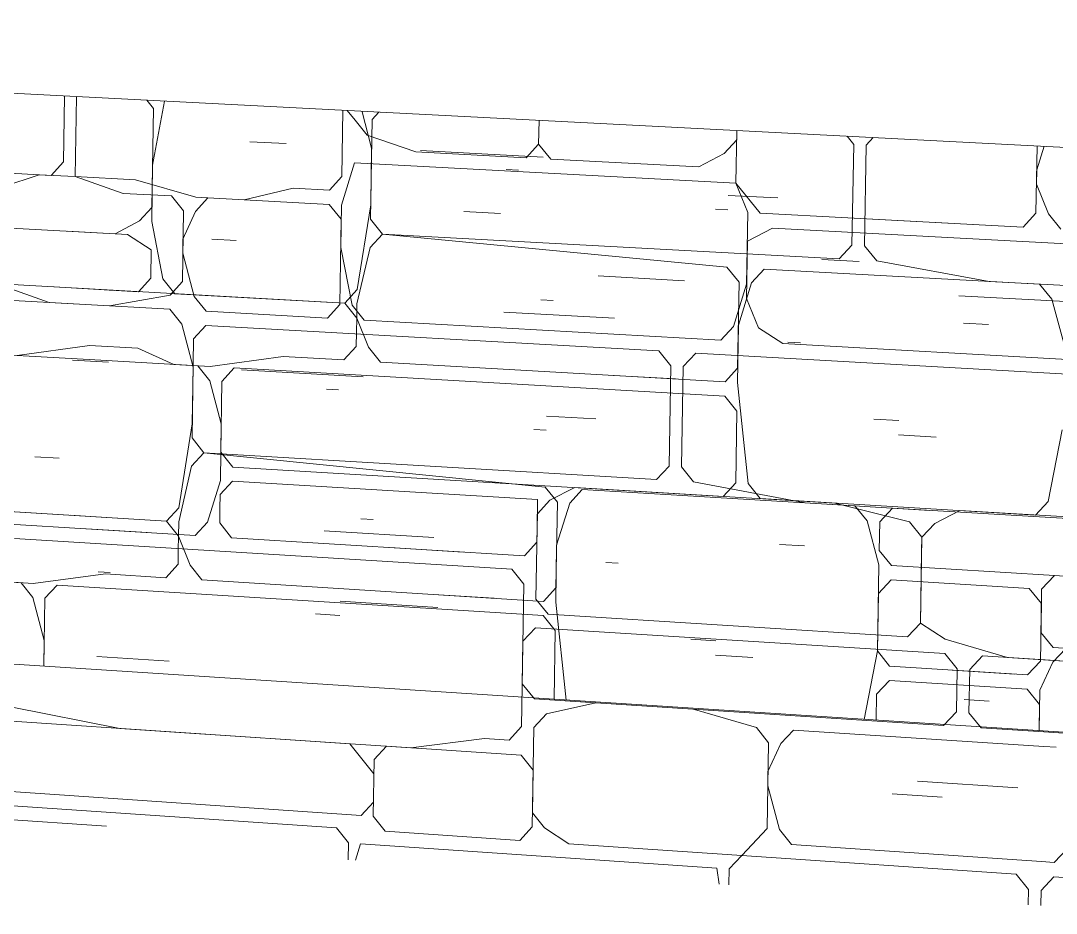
# Model space of a CAD drawing. Header units: inches. Extents: x 205 to 211, y -138 to -29.
# Drawn here: x 207.27575 to 207.31523, y -137.66347 to -137.62942 of the extents above; entities that cross this region are included whole.
import ezdxf

# ---------------------------------------------------------------- set-up
doc = ezdxf.new("R2010")
doc.units = ezdxf.units.IN
doc.header["$MEASUREMENT"] = 0
for name, color, linetype, lineweight in [('A-PART', 2, 'Continuous', 9), ('A-WALL-PATT', 111, 'Continuous', 13), ('L-SITE-WALL', 31, 'Continuous', 13)]:
    doc.layers.add(name, color=color, linetype=linetype, lineweight=lineweight)

# ---------------------------------------------------------------- blocks, each defined once
blk = doc.blocks.new('FP_44-Looking SouthWest')
at = {"layer": 'A-WALL-PATT', "lineweight": 9}
for p, q in [((-71.923792, -137.634802), (-71.923755, -137.63229)), ((-71.923296, -137.632313), (-71.923342, -137.635365)), ((-71.913134, -137.632834), (-71.913174, -137.635363)), ((-71.912976, -137.632842), (-71.912674, -137.633216)), ((-71.912674, -137.633216), (-71.912218, -137.633783)), ((-71.905661, -137.633217), (-71.905676, -137.634122)), ((-71.898119, -137.633604), (-71.898153, -137.635608)), ((-71.898119, -137.633604), (-71.898125, -137.633965)), ((-71.910363, -137.634423), (-71.912218, -137.633783)), ((-71.898608, -137.634488), (-71.898125, -137.633965)), ((-71.905676, -137.634122), (-71.906154, -137.634643)), ((-71.905676, -137.634122), (-71.905216, -137.634692)), ((-71.886673, -137.63419), (-71.886719, -137.63676)), ((-71.886407, -137.634204), (-71.886689, -137.635106)), ((-71.906154, -137.634643), (-71.910363, -137.634423)), ((-71.899563, -137.634986), (-71.905216, -137.634692)), ((-71.898608, -137.634488), (-71.899563, -137.634986)), ((-71.932467, -137.63488), (-71.924259, -137.635316)), ((-71.924259, -137.635316), (-71.923792, -137.634802)), ((-71.9127, -137.634844), (-71.913191, -137.636447)), ((-71.9127, -137.634844), (-71.898153, -137.635608)), ((-71.886689, -137.635106), (-71.886699, -137.635657)), ((-71.924717, -137.635292), (-71.926098, -137.635757)), ((-71.923342, -137.635365), (-71.924717, -137.635292)), ((-71.924717, -137.635292), (-71.924259, -137.635316)), ((-71.921512, -137.636002), (-71.923342, -137.635365)), ((-71.923342, -137.635365), (-71.921044, -137.635487)), ((-71.921044, -137.635487), (-71.918748, -137.63615)), ((-71.913647, -137.63588), (-71.913174, -137.635363)), ((-71.9169, -137.636249), (-71.915039, -137.635806)), ((-71.915039, -137.635806), (-71.913647, -137.63588)), ((-71.898153, -137.635608), (-71.897225, -137.636753)), ((-71.898153, -137.635608), (-71.897698, -137.636728)), ((-71.886699, -137.635657), (-71.886239, -137.636785)), ((-71.91967, -137.636101), (-71.921512, -137.636002)), ((-71.91967, -137.636101), (-71.919217, -137.636666)), ((-71.918756, -137.63669), (-71.918286, -137.636175)), ((-71.918748, -137.63615), (-71.9169, -137.636249)), ((-71.913655, -137.636422), (-71.918286, -137.636175)), ((-71.919258, -137.639366), (-71.919217, -137.636666)), ((-71.918756, -137.63669), (-71.919234, -137.637746)), ((-71.913655, -137.636422), (-71.913199, -137.63699)), ((-71.913191, -137.636447), (-71.913216, -137.638074)), ((-71.90853, -137.636697), (-71.907127, -137.636772)), ((-71.897698, -137.636728), (-71.897746, -137.639465)), ((-71.897225, -137.636753), (-71.887209, -137.637286)), ((-71.886719, -137.63676), (-71.887209, -137.637286)), ((-71.91325, -137.640242), (-71.913199, -137.63699)), ((-71.887209, -137.637286), (-71.892947, -137.636981)), ((-71.886239, -137.636785), (-71.885769, -137.637362)), ((-71.89676, -137.637326), (-71.897717, -137.637823)), ((-71.89676, -137.637326), (-71.880474, -137.638198)), ((-71.919234, -137.637746), (-71.919242, -137.638286)), ((-71.897717, -137.637823), (-71.897755, -137.640012)), ((-71.919242, -137.638286), (-71.918805, -137.639932)), ((-71.913216, -137.638074), (-71.912786, -137.640268)), ((-71.89488, -137.638525), (-71.893453, -137.638602)), ((-71.926153, -137.639521), (-71.92433, -137.640162)), ((-71.919727, -137.63988), (-71.919258, -137.639366)), ((-71.903409, -137.639154), (-71.90011, -137.639335)), ((-71.897746, -137.639465), (-71.898247, -137.64108)), ((-71.922036, -137.640291), (-71.919727, -137.63988)), ((-71.889655, -137.639909), (-71.885338, -137.640146)), ((-71.919736, -137.64042), (-71.92616, -137.640059)), ((-71.92433, -137.640162), (-71.922036, -137.640291)), ((-71.918805, -137.639932), (-71.918352, -137.640498)), ((-71.913723, -137.640758), (-71.91325, -137.640242)), ((-71.912329, -137.640836), (-71.912786, -137.640268)), ((-71.897755, -137.640012), (-71.8973, -137.641133)), ((-71.919736, -137.64042), (-71.919283, -137.640986)), ((-71.918352, -137.640498), (-71.913723, -137.640758)), ((-71.919283, -137.640986), (-71.918846, -137.642631)), ((-71.91883, -137.641552), (-71.91836, -137.641038)), ((-71.91836, -137.641038), (-71.9011, -137.642014)), ((-71.912329, -137.640836), (-71.89873, -137.6416)), ((-71.898247, -137.64108), (-71.89873, -137.6416)), ((-71.8973, -137.641133), (-71.896362, -137.641734)), ((-71.918888, -137.64533), (-71.91883, -137.641552)), ((-71.896362, -137.641734), (-71.880558, -137.642622)), ((-71.9011, -137.642014), (-71.900638, -137.642586)), ((-71.899684, -137.642094), (-71.900166, -137.642613)), ((-71.899684, -137.642094), (-71.880568, -137.643174)), ((-71.923445, -137.642367), (-71.922068, -137.642446)), ((-71.918846, -137.642631), (-71.918879, -137.64479)), ((-71.900638, -137.642586), (-71.900702, -137.646407)), ((-71.900166, -137.642613), (-71.900231, -137.646435)), ((-71.917, -137.642738), (-71.912364, -137.643004)), ((-71.913766, -137.643466), (-71.913302, -137.643493)), ((-71.905377, -137.644496), (-71.9035, -137.644605)), ((-71.918879, -137.64479), (-71.919389, -137.647999)), ((-71.905855, -137.645013), (-71.905386, -137.64504)), ((-71.918435, -137.645897), (-71.918888, -137.64533)), ((-71.924875, -137.646051), (-71.923959, -137.646106)), ((-71.918904, -137.646409), (-71.918435, -137.645897)), ((-71.918435, -137.645897), (-71.901183, -137.646924)), ((-71.905422, -137.647216), (-71.918435, -137.645897)), ((-71.918904, -137.646409), (-71.919398, -137.648538)), ((-71.900702, -137.646407), (-71.901183, -137.646924)), ((-71.900231, -137.646435), (-71.899768, -137.647009)), ((-71.899768, -137.647009), (-71.895517, -137.647809)), ((-71.905422, -137.647216), (-71.904962, -137.647788)), ((-71.904493, -137.647817), (-71.904015, -137.6473)), ((-71.893617, -137.647923), (-71.904015, -137.6473)), ((-71.919858, -137.648509), (-71.932646, -137.647726)), ((-71.905016, -137.651051), (-71.904962, -137.647788)), ((-71.904493, -137.647817), (-71.904989, -137.64942)), ((-71.895517, -137.647809), (-71.890758, -137.648095)), ((-71.926278, -137.648116), (-71.919858, -137.648509)), ((-71.919858, -137.648509), (-71.919389, -137.647999)), ((-71.893617, -137.647923), (-71.893151, -137.6485)), ((-71.892675, -137.648528), (-71.892189, -137.648009)), ((-71.892189, -137.648009), (-71.881155, -137.64867)), ((-71.923533, -137.648284), (-71.922157, -137.648369)), ((-71.919406, -137.649077), (-71.919858, -137.648509)), ((-71.919398, -137.648538), (-71.919406, -137.649077)), ((-71.912449, -137.648421), (-71.911985, -137.64845)), ((-71.892704, -137.650172), (-71.893151, -137.6485)), ((-71.892694, -137.649625), (-71.892675, -137.648528)), ((-71.913851, -137.648877), (-71.909665, -137.649134)), ((-71.919414, -137.649616), (-71.919406, -137.649077)), ((-71.919406, -137.649077), (-71.918961, -137.650183)), ((-71.896494, -137.649393), (-71.895546, -137.649451)), ((-71.919414, -137.649616), (-71.919422, -137.650154)), ((-71.904989, -137.64942), (-71.905025, -137.651595)), ((-71.892694, -137.649625), (-71.892228, -137.650202)), ((-71.919422, -137.650154), (-71.919891, -137.650664)), ((-71.918961, -137.650183), (-71.918509, -137.650751)), ((-71.90312, -137.650079), (-71.90265, -137.650108)), ((-71.892762, -137.653459), (-71.892704, -137.650172)), ((-71.922189, -137.650521), (-71.924946, -137.650886)), ((-71.919891, -137.650664), (-71.922189, -137.650521)), ((-71.892228, -137.650202), (-71.886011, -137.650582)), ((-71.886011, -137.650582), (-71.886501, -137.651103)), ((-71.872459, -137.651412), (-71.886011, -137.650582)), ((-71.924946, -137.650886), (-71.929506, -137.650599)), ((-71.926316, -137.650799), (-71.925403, -137.650857)), ((-71.925403, -137.650857), (-71.924953, -137.651422)), ((-71.924496, -137.651451), (-71.92403, -137.650943)), ((-71.92403, -137.650943), (-71.905503, -137.652109)), ((-71.918509, -137.650751), (-71.905494, -137.651566)), ((-71.892723, -137.651268), (-71.892237, -137.65075)), ((-71.886981, -137.651073), (-71.892237, -137.65075)), ((-71.9097, -137.651302), (-71.907366, -137.651448)), ((-71.905016, -137.651051), (-71.905494, -137.651566)), ((-71.892723, -137.651268), (-71.892762, -137.653459)), ((-71.886981, -137.651073), (-71.886511, -137.651653)), ((-71.886501, -137.651103), (-71.886521, -137.652203)), ((-71.924953, -137.651422), (-71.92452, -137.653062)), ((-71.924496, -137.651451), (-71.924534, -137.654041)), ((-71.905025, -137.651595), (-71.90463, -137.655332)), ((-71.886551, -137.653852), (-71.886511, -137.651653)), ((-71.886521, -137.652203), (-71.886511, -137.651653)), ((-71.905503, -137.652109), (-71.905043, -137.652682)), ((-71.886521, -137.652203), (-71.886531, -137.652753)), ((-71.905087, -137.655303), (-71.905043, -137.652682)), ((-71.886531, -137.652753), (-71.886061, -137.653332)), ((-71.92452, -137.653062), (-71.924534, -137.654041)), ((-71.89987, -137.653009), (-71.898926, -137.653069)), ((-71.886061, -137.653332), (-71.882695, -137.653544)), ((-71.898935, -137.653615), (-71.897517, -137.653705)), ((-71.893268, -137.65607), (-71.892762, -137.653459)), ((-71.892762, -137.653459), (-71.892296, -137.654037)), ((-71.886072, -137.653882), (-71.885581, -137.653363)), ((-71.892296, -137.654037), (-71.887041, -137.654371)), ((-71.887041, -137.654371), (-71.886551, -137.653852)), ((-71.886072, -137.653882), (-71.886571, -137.654951)), ((-71.889911, -137.654188), (-71.88752, -137.654341)), ((-71.892791, -137.655101), (-71.892305, -137.654584)), ((-71.892305, -137.654584), (-71.887051, -137.65492)), ((-71.887051, -137.65492), (-71.886581, -137.655501)), ((-71.892791, -137.655101), (-71.892809, -137.656099)), ((-71.889453, -137.655316), (-71.888497, -137.655377)), ((-71.886571, -137.654951), (-71.8866, -137.656502)), ((-71.8866, -137.656502), (-71.886581, -137.655501))]:
    blk.add_line(p, q, dxfattribs=at)
blk = doc.blocks.new('FP_51-Looking SouthWest')
at = {"layer": 'A-PART'}
for p, q in [((-71.920609, -137.632451), (-71.920361, -137.63276)), ((-71.920361, -137.63276), (-71.920418, -137.636541)), ((-71.919937, -137.632485), (-71.920394, -137.634921)), ((-71.912409, -137.632897), (-71.912043, -137.634275)), ((-71.912086, -137.636989), (-71.912025, -137.633189)), ((-71.912025, -137.633189), (-71.911765, -137.632904)), ((-71.89392, -137.633819), (-71.893664, -137.634133)), ((-71.892921, -137.63387), (-71.893187, -137.634158)), ((-71.916684, -137.634033), (-71.915294, -137.634106)), ((-71.912043, -137.634275), (-71.912077, -137.636446)), ((-71.910179, -137.634372), (-71.9055, -137.634616)), ((-71.893664, -137.634133), (-71.893731, -137.637976)), ((-71.893187, -137.634158), (-71.893255, -137.638002)), ((-71.920394, -137.634921), (-71.920426, -137.63708)), ((-71.906915, -137.635087), (-71.906447, -137.635112)), ((-71.898449, -137.636079), (-71.896554, -137.636179)), ((-71.920418, -137.636541), (-71.920887, -137.637055)), ((-71.912077, -137.636446), (-71.912594, -137.639675)), ((-71.898932, -137.636601), (-71.898459, -137.636626)), ((-71.931864, -137.636998), (-71.921355, -137.63757)), ((-71.921815, -137.637545), (-71.920887, -137.637055)), ((-71.920426, -137.63708), (-71.919998, -137.639265)), ((-71.911629, -137.637557), (-71.912086, -137.636989)), ((-71.923651, -137.637445), (-71.921815, -137.637545)), ((-71.912103, -137.638074), (-71.911629, -137.637557)), ((-71.911629, -137.637557), (-71.894217, -137.638499)), ((-71.898496, -137.638815), (-71.911629, -137.637557)), ((-71.921355, -137.63757), (-71.920443, -137.63816)), ((-71.918129, -137.637746), (-71.917205, -137.637796)), ((-71.920443, -137.63816), (-71.920459, -137.639239)), ((-71.912103, -137.638074), (-71.912602, -137.640218)), ((-71.893731, -137.637976), (-71.894217, -137.638499)), ((-71.893255, -137.638002), (-71.892788, -137.638577)), ((-71.892788, -137.638577), (-71.888498, -137.63936)), ((-71.898496, -137.638815), (-71.898032, -137.639388)), ((-71.897559, -137.639414), (-71.897075, -137.638893)), ((-71.88658, -137.639464), (-71.897075, -137.638893)), ((-71.913067, -137.640192), (-71.925972, -137.639471)), ((-71.920459, -137.639239), (-71.920927, -137.639753)), ((-71.919998, -137.639265), (-71.919546, -137.63983)), ((-71.898089, -137.64267), (-71.898032, -137.639388)), ((-71.897559, -137.639414), (-71.89806, -137.641029)), ((-71.888498, -137.63936), (-71.883694, -137.639621)), ((-71.88658, -137.639464), (-71.88611, -137.640042)), ((-71.920927, -137.639753), (-71.924141, -137.639574)), ((-71.923224, -137.639625), (-71.921847, -137.639702)), ((-71.919546, -137.63983), (-71.913067, -137.640192)), ((-71.913067, -137.640192), (-71.912594, -137.639675)), ((-71.916776, -137.639985), (-71.915387, -137.640062)), ((-71.912611, -137.64076), (-71.913067, -137.640192)), ((-71.912602, -137.640218), (-71.912611, -137.64076)), ((-71.90559, -137.640064), (-71.90512, -137.64009)), ((-71.88566, -137.641722), (-71.88611, -137.640042)), ((-71.907004, -137.64053), (-71.90278, -137.640766)), ((-71.912619, -137.641302), (-71.912611, -137.64076)), ((-71.912611, -137.64076), (-71.912163, -137.64187)), ((-71.89806, -137.641029), (-71.898098, -137.643217)), ((-71.889486, -137.640958), (-71.888528, -137.641011)), ((-71.912619, -137.641302), (-71.912628, -137.641844)), ((-71.925554, -137.642185), (-71.922797, -137.641805)), ((-71.922797, -137.641805), (-71.92096, -137.64191)), ((-71.912628, -137.641844), (-71.913101, -137.642359)), ((-71.912163, -137.64187), (-71.911706, -137.642439)), ((-71.896174, -137.641683), (-71.8957, -137.641709)), ((-71.926011, -137.642159), (-71.922805, -137.642343)), ((-71.92096, -137.64191), (-71.919587, -137.642529)), ((-71.91542, -137.642227), (-71.918203, -137.642608)), ((-71.913101, -137.642359), (-71.91542, -137.642227)), ((-71.918203, -137.642608), (-71.922805, -137.642343)), ((-71.919587, -137.642529), (-71.918664, -137.642582)), ((-71.918664, -137.642582), (-71.918211, -137.643148)), ((-71.91775, -137.643175), (-71.917279, -137.642661)), ((-71.917279, -137.642661), (-71.89858, -137.643736)), ((-71.911706, -137.642439), (-71.898571, -137.64319)), ((-71.898089, -137.64267), (-71.898571, -137.64319)), ((-71.902816, -137.642947), (-71.900461, -137.643082)), ((-71.918211, -137.643148), (-71.917774, -137.644795)), ((-71.91775, -137.643175), (-71.917791, -137.645875)), ((-71.898098, -137.643217), (-71.897691, -137.647071)), ((-71.89858, -137.643736), (-71.898117, -137.64431)), ((-71.898164, -137.647043), (-71.898117, -137.64431)), ((-71.892895, -137.644612), (-71.891942, -137.644668)), ((-71.917774, -137.644795), (-71.917808, -137.646954)), ((-71.886251, -137.647752), (-71.88572, -137.645027)), ((-71.891952, -137.645216), (-71.89052, -137.645299)), ((-71.917791, -137.645875), (-71.917338, -137.646442)), ((-71.917338, -137.646442), (-71.898646, -137.647561)), ((-71.917808, -137.646954), (-71.918294, -137.648545)), ((-71.917816, -137.647494), (-71.917346, -137.646982)), ((-71.917346, -137.646982), (-71.905715, -137.647682)), ((-71.905246, -137.64771), (-71.904299, -137.647223)), ((-71.904299, -137.647223), (-71.89438, -137.647816)), ((-71.898164, -137.647043), (-71.898646, -137.647561)), ((-71.897691, -137.647071), (-71.897226, -137.647646)), ((-71.917824, -137.648034), (-71.917816, -137.647494)), ((-71.905715, -137.647682), (-71.905733, -137.64877)), ((-71.905724, -137.648226), (-71.905246, -137.64771)), ((-71.897226, -137.647646), (-71.886741, -137.648274)), ((-71.89438, -137.647816), (-71.891534, -137.648536)), ((-71.886251, -137.647752), (-71.886741, -137.648274)), ((-71.917824, -137.648034), (-71.917832, -137.648573)), ((-71.890579, -137.648593), (-71.889614, -137.648102)), ((-71.889614, -137.648102), (-71.882412, -137.648533)), ((-71.926562, -137.648576), (-71.918763, -137.649056)), ((-71.918763, -137.649056), (-71.918294, -137.648545)), ((-71.917832, -137.648573), (-71.917379, -137.649141)), ((-71.905733, -137.64877), (-71.905724, -137.648226)), ((-71.891534, -137.648536), (-71.891066, -137.649113)), ((-71.890579, -137.648593), (-71.891066, -137.649113)), ((-71.922901, -137.648801), (-71.920605, -137.648943)), ((-71.905733, -137.64877), (-71.905778, -137.651487)), ((-71.905742, -137.649313), (-71.905733, -137.64877)), ((-71.906696, -137.650342), (-71.925656, -137.649169)), ((-71.917379, -137.649141), (-71.906219, -137.649828)), ((-71.905742, -137.649313), (-71.906219, -137.649828)), ((-71.891066, -137.649113), (-71.891125, -137.652404)), ((-71.891066, -137.649113), (-71.891076, -137.649662)), ((-71.911353, -137.649512), (-71.908557, -137.649684)), ((-71.891125, -137.652404), (-71.891076, -137.649662)), ((-71.922467, -137.650443), (-71.922008, -137.650472)), ((-71.906696, -137.650342), (-71.906237, -137.650915)), ((-71.906237, -137.650915), (-71.906326, -137.656344)), ((-71.913246, -137.651561), (-71.909525, -137.651795)), ((-71.905778, -137.651487), (-71.905318, -137.65206)), ((-71.914182, -137.652043), (-71.913255, -137.652102)), ((-71.905318, -137.65206), (-71.891612, -137.652922)), ((-71.891612, -137.652922), (-71.891125, -137.652404)), ((-71.891125, -137.652404), (-71.890181, -137.653012)), ((-71.905796, -137.652574), (-71.906273, -137.653087)), ((-71.905796, -137.652574), (-71.89019, -137.65356)), ((-71.906273, -137.653087), (-71.906299, -137.654716)), ((-71.890181, -137.653012), (-71.8878, -137.653712)), ((-71.922515, -137.653669), (-71.919758, -137.653847)), ((-71.89019, -137.65356), (-71.889723, -137.654139)), ((-71.889245, -137.65417), (-71.888757, -137.653651)), ((-71.888757, -137.653651), (-71.886362, -137.653802)), ((-71.8878, -137.653712), (-71.883479, -137.653985)), ((-71.889723, -137.654139), (-71.889752, -137.655785)), ((-71.880102, -137.654198), (-71.886362, -137.653802)), ((-71.889245, -137.65417), (-71.889275, -137.655815)), ((-71.906299, -137.654716), (-71.90584, -137.655289)), ((-71.89024, -137.656302), (-71.90584, -137.655289)), ((-71.92575, -137.655607), (-71.921637, -137.656416)), ((-71.905381, -137.655863), (-71.903496, -137.655441)), ((-71.89973, -137.655686), (-71.897377, -137.656385)), ((-71.905858, -137.656375), (-71.905381, -137.655863)), ((-71.89024, -137.656302), (-71.889752, -137.655785)), ((-71.889275, -137.655815), (-71.888806, -137.656395)), ((-71.925758, -137.656143), (-71.912868, -137.656998)), ((-71.921637, -137.656416), (-71.910544, -137.657151)), ((-71.921637, -137.656416), (-71.918417, -137.65663)), ((-71.906803, -137.656856), (-71.906326, -137.656344)), ((-71.905858, -137.656375), (-71.905921, -137.660174)), ((-71.897377, -137.656385), (-71.896914, -137.656962)), ((-71.89644, -137.656993), (-71.895957, -137.656478)), ((-71.895957, -137.656478), (-71.886422, -137.6571)), ((-71.888806, -137.656395), (-71.886412, -137.65655)), ((-71.910544, -137.657151), (-71.907738, -137.656795)), ((-71.907738, -137.656795), (-71.906803, -137.656856)), ((-71.886412, -137.65655), (-71.880154, -137.656957)), ((-71.912868, -137.656998), (-71.911956, -137.65814)), ((-71.912868, -137.656998), (-71.912412, -137.657569)), ((-71.911947, -137.6576), (-71.911474, -137.65709)), ((-71.911474, -137.65709), (-71.906344, -137.65743)), ((-71.89697, -137.660236), (-71.896914, -137.656962)), ((-71.89644, -137.656993), (-71.896933, -137.658053)), ((-71.885943, -137.657131), (-71.886422, -137.6571)), ((-71.911982, -137.659762), (-71.911947, -137.6576)), ((-71.906344, -137.65743), (-71.905885, -137.658003)), ((-71.905885, -137.658003), (-71.905912, -137.659631)), ((-71.896933, -137.658053), (-71.896942, -137.658599)), ((-71.891233, -137.658431), (-71.887411, -137.658684)), ((-71.925797, -137.658824), (-71.912446, -137.65973)), ((-71.896942, -137.658599), (-71.896497, -137.660268)), ((-71.932623, -137.658894), (-71.913383, -137.660207)), ((-71.912446, -137.65973), (-71.911973, -137.659222)), ((-71.892195, -137.658915), (-71.890289, -137.659042)), ((-71.905912, -137.659631), (-71.905453, -137.660206)), ((-71.928092, -137.659739), (-71.922152, -137.660146)), ((-71.911982, -137.659762), (-71.911526, -137.660334)), ((-71.913383, -137.660207), (-71.912927, -137.660779)), ((-71.911526, -137.660334), (-71.906398, -137.660684)), ((-71.905921, -137.660174), (-71.906398, -137.660684)), ((-71.905453, -137.660206), (-71.904525, -137.660812)), ((-71.89697, -137.660236), (-71.897935, -137.661262)), ((-71.896497, -137.660268), (-71.896033, -137.660845)), ((-71.912927, -137.660779), (-71.912937, -137.661421)), ((-71.912463, -137.660811), (-71.912657, -137.661439)), ((-71.912463, -137.660811), (-71.898889, -137.661742)), ((-71.904525, -137.660812), (-71.897935, -137.661262)), ((-71.896033, -137.660845), (-71.886503, -137.661493)), ((-71.885533, -137.661009), (-71.886023, -137.661525)), ((-71.898417, -137.661775), (-71.897935, -137.661262)), ((-71.897935, -137.661262), (-71.887471, -137.661976)), ((-71.886023, -137.661525), (-71.886503, -137.661493)), ((-71.898889, -137.661742), (-71.898794, -137.662359)), ((-71.898417, -137.661775), (-71.898427, -137.662383)), ((-71.887002, -137.662558), (-71.887471, -137.661976)), ((-71.886033, -137.662075), (-71.886523, -137.662591)), ((-71.886033, -137.662075), (-71.865641, -137.663467)), ((-71.887013, -137.66314), (-71.887002, -137.662558)), ((-71.886523, -137.662591), (-71.886533, -137.663172))]:
    blk.add_line(p, q, dxfattribs=at)

msp = doc.modelspace()

# ---------------------------------------------------------------- linework, layer by layer
at = {"layer": 'A-PART'}
msp.add_line((207.183214, -137.627462), (207.364323, -137.636744), dxfattribs=at)
at = {"layer": 'L-SITE-WALL'}
for p, q in [((207.183214, -137.627462), (207.364323, -137.636744)), ((207.183032, -137.647967), (207.363518, -137.659678))]:
    msp.add_line(p, q, dxfattribs=at)

# ---------------------------------------------------------------- block references
at = {"layer": 'A-PART'}
msp.add_blockref('FP_51-Looking SouthWest', (279.20117, 0), dxfattribs=at)
at = {"layer": 'L-SITE-WALL', "lineweight": 9}
msp.add_blockref('FP_44-Looking SouthWest', (279.20117, 0), dxfattribs=at)

doc.saveas('drawing.dxf')
